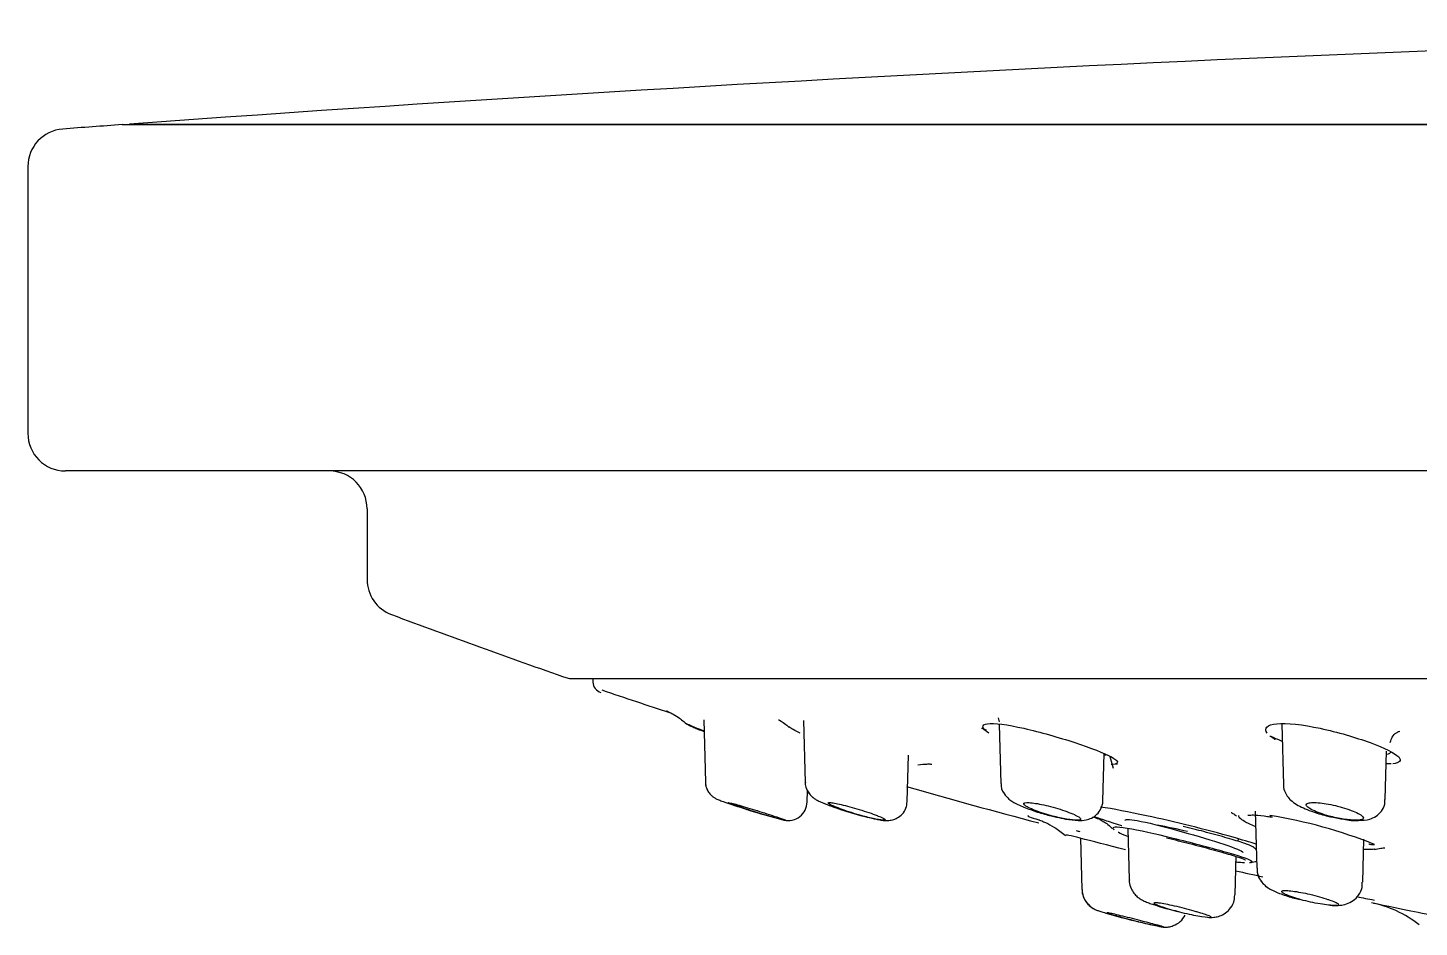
# Model space of a CAD drawing. Header units: millimetres. Extents: x -60 to 7633, y -2614 to 2146.
# Drawn here: x 75.6 to 112.51, y 1802.47 to 1826.32 of the extents above; entities that cross this region are included whole.
import ezdxf

# ---------------------------------------------------------------- set-up
doc = ezdxf.new("R2010")
doc.units = ezdxf.units.MM
doc.layers.get('0').update_dxf_attribs({"color": 250})

msp = doc.modelspace()

# ---------------------------------------------------------------- linework, layer by layer
at = {"linetype": 'Continuous'}
for p, q in [((233.1, 1823.751), (78.1, 1823.751)), ((78.3, 1823.766), (232.9, 1823.766)), ((78.3, 1823.766), (78.3, 1823.751)), ((75.6, 1822.638), (75.6, 1815.566)), ((234.6, 1814.566), (76.6, 1814.566)), ((84.6, 1813.566), (84.6, 1811.694)), ((90, 1809.058), (221.2, 1809.058)), ((90.592, 1809.058), (90.594, 1808.969)), ((101.342, 1808.019), (101.371, 1807.911)), ((93.532, 1807.967), (93.575, 1806.314)), ((96.183, 1807.951), (96.227, 1806.302)), ((101.373, 1807.844), (101.414, 1806.28)), ((108.869, 1807.854), (108.911, 1806.246)), ((98.931, 1805.8), (98.963, 1807.029)), ((104.119, 1805.821), (104.152, 1807.075)), ((104.31, 1806.995), (104.394, 1806.682)), ((111.615, 1805.854), (111.649, 1807.136)), ((111.646, 1807.115), (111.649, 1807.124)), ((93.575, 1806.314), (93.575, 1806.313)), ((96.28, 1805.788), (96.287, 1806.085)), ((96.28, 1805.788), (96.28, 1805.788)), ((98.931, 1805.799), (98.931, 1805.8)), ((108.164, 1805.547), (108.203, 1804.033)), ((104.781, 1805.083), (104.816, 1803.724)), ((103.531, 1804.824), (103.567, 1803.466)), ((107.707, 1804.744), (107.724, 1804.806)), ((111.015, 1803.657), (111.045, 1804.799)), ((107.629, 1803.322), (107.655, 1804.342)), ((103.567, 1803.466), (103.567, 1803.465)), ((107.629, 1803.321), (107.629, 1803.322))]:
    msp.add_line(p, q, dxfattribs=at)
for centre, radius, start, end in [((155.6, 758.4), 1068.167, 91.231677, 94.14995), ((76.6, 1822.638), 1, 94.2454, 180), ((155.6, 758.4), 1068.167, 94.160706, 94.245364), ((76.6, 1815.566), 1, 180, 270), ((83.6, 1813.566), 1, 0, 90), ((85.6, 1811.694), 1, 180, 249.462), ((155.6, 1998.54), 200.528, 249.46198, 250.88509), ((90, 1809.258), 0.2, 250.8851, 270), ((90.894, 1808.977), 0.3, 181.5, 252.0728), ((105.943, 1819.527), 12.812, 246.8465, 247.4223), ((105.943, 1819.527), 12.812, 263.3675, 263.5899), ((101.818, 1806.244), 0.397, 174.8722, 216.4587), ((99.255, 1820.471), 15.568, 250.4517, 252.8207), ((95.778, 1805.791), 0.496, 256.3523, 359.5452), ((99.697, 1813.104), 7.932, 247.2848, 258.0423), ((98.62, 1817.482), 12.528, 251.5563, 256.3366), ((106.325, 1791.985), 13.63, 68.46, 80.6075), ((105.038, 1805.765), 0.943, 225.2363, 229.3644), ((108.722, 1803.999), 0.51, 176.2338, 220.0528), ((108.003, 1810.812), 8.151, 251.6284, 256.9202), ((110.648, 1800.177), 3, 51.6036, 78.4561), ((108.47, 1816.998), 14.785, 253.3716, 259.2845)]:
    msp.add_arc(centre, radius, start, end, dxfattribs=at)
for centre, major_axis, ratio, start_param, end_param in [((108.637, 1805.585), (0.032, 0.197), 0.542696, 2.538659, 3.190397), ((111.285, 1804.852), (0.099, 0.174), 0.937675, 3.105624, 3.917531)]:
    msp.add_ellipse(centre, major_axis=major_axis, ratio=ratio, start_param=start_param, end_param=end_param, dxfattribs=at)
for points in [[(90.825, 1808.76), (91.456, 1808.547), (92.049, 1808.348), (92.623, 1808.157)], [(93.526, 1807.672), (93.284, 1807.764), (93.129, 1807.832), (93.096, 1807.857)], [(96.087, 1807.615), (95.945, 1807.68), (95.844, 1807.737), (95.79, 1807.78)], [(111.65, 1807.053), (111.722, 1807.07), (111.764, 1807.097), (111.774, 1807.132)], [(98.915, 1806.198), (100.076, 1805.864), (101.251, 1805.54), (102.423, 1805.232)], [(102.148, 1805.423), (102.09, 1805.423), (102.189, 1805.383), (102.42, 1805.312)], [(103.851, 1805.395), (103.903, 1805.376), (103.958, 1805.357), (104.016, 1805.338)], [(106.371, 1805.001), (106.101, 1805.065), (105.821, 1805.125), (105.574, 1805.172)], [(103.41, 1805.031), (103.444, 1805.022), (103.479, 1805.012), (103.514, 1805.003)], [(107.635, 1804.202), (107.732, 1804.191), (107.814, 1804.184), (107.881, 1804.18)], [(107.644, 1803.962), (107.885, 1803.909), (108.126, 1803.856), (108.369, 1803.803)], [(108.042, 1804.178), (108.101, 1804.192), (108.152, 1804.204), (108.201, 1804.213)], [(110.863, 1803.278), (111.012, 1803.247), (111.162, 1803.216), (111.315, 1803.185)]]:
    msp.add_open_spline(points, degree=3, dxfattribs=at)
for points, knots in [([(92.548, 1808.203), (92.548, 1808.203), (92.552, 1808.201), (92.584, 1808.188), (92.691, 1808.135), (92.883, 1808.028), (93.014, 1807.913), (93.104, 1807.833)], [0.7848369, 0.7848369, 0.7848369, 0.7848369, 0.8014988, 0.8449432, 0.8804816, 0.9302565, 1, 1, 1, 1]), ([(93.121, 1807.84), (93.125, 1807.837), (93.155, 1807.816), (93.234, 1807.779), (93.386, 1807.714), (93.521, 1807.661), (93.533, 1807.656)], [0, 0, 0, 0, 0.0054218, 0.0477822, 0.1345917, 0.1431668, 0.1431668, 0.1431668, 0.1431668]), ([(95.515, 1807.969), (95.515, 1807.969), (95.522, 1807.966), (95.573, 1807.937), (95.688, 1807.866), (95.768, 1807.793), (95.801, 1807.763)], [0.805813, 0.805813, 0.805813, 0.805813, 0.8349551, 0.8965308, 0.9637739, 1, 1, 1, 1]), ([(101.094, 1807.615), (100.904, 1807.74), (100.887, 1807.836), (101.231, 1807.887), (101.593, 1807.84), (102.461, 1807.643), (102.952, 1807.501), (103.8, 1807.223), (104.16, 1807.086), (104.542, 1806.877), (104.561, 1806.804), (104.375, 1806.783), (104.359, 1806.782), (104.343, 1806.781)], [0, 0, 0, 0, 0.125, 0.125, 0.25, 0.25, 0.375, 0.375, 0.5, 0.5, 0.625, 0.625, 0.6350456, 0.6350456, 0.6350456, 0.6350456]), ([(108.482, 1807.615), (108.385, 1807.74), (108.473, 1807.836), (108.994, 1807.887), (109.424, 1807.84), (110.349, 1807.643), (110.828, 1807.501), (111.589, 1807.223), (111.871, 1807.086), (112.056, 1806.89), (112, 1806.823), (111.81, 1806.795)], [0, 0, 0, 0, 0.125, 0.125, 0.25, 0.25, 0.375, 0.375, 0.5, 0.5, 0.6093252, 0.6093252, 0.6093252, 0.6093252]), ([(111.746, 1807.365), (111.762, 1807.422), (111.791, 1807.525), (111.91, 1807.628), (111.988, 1807.663), (112.002, 1807.666), (112.003, 1807.666), (112.003, 1807.666)], [0, 0, 0, 0, 0.0500587, 0.107982, 0.1574511, 0.2066008, 0.2080113, 0.2080113, 0.2080113, 0.2080113]), ([(108.552, 1807.538), (108.553, 1807.537), (108.573, 1807.525), (108.632, 1807.494), (108.685, 1807.441), (108.687, 1807.438)], [0.8974238, 0.8974238, 0.8974238, 0.8974238, 0.9366943, 0.9977674, 1, 1, 1, 1]), ([(108.883, 1807.395), (108.883, 1807.395), (108.781, 1807.434), (108.666, 1807.482), (108.597, 1807.516), (108.583, 1807.523)], [0.7238877, 0.7238877, 0.7238877, 0.7238877, 0.7242366, 0.8153539, 0.8477193, 0.8477193, 0.8477193, 0.8477193]), ([(104.169, 1807.034), (104.175, 1807.034), (104.181, 1807.035), (104.202, 1807.038), (104.216, 1807.041), (104.228, 1807.044)], [0.37017062, 0.37017062, 0.37017062, 0.37017062, 0.375, 0.375, 0.38868468, 0.38868468, 0.38868468, 0.38868468]), ([(99.215, 1806.774), (99.309, 1806.783), (99.445, 1806.798), (99.561, 1806.794), (99.58, 1806.792), (99.58, 1806.792), (99.58, 1806.792)], [0, 0, 0, 0, 0.0896143, 0.1523234, 0.2147833, 0.2162975, 0.2162975, 0.2162975, 0.2162975]), ([(111.774, 1806.795), (111.761, 1806.795), (111.729, 1806.795), (111.681, 1806.796), (111.651, 1806.798)], [0.03680874, 0.03680874, 0.03680874, 0.03680874, 0.06324252, 0.0950112, 0.0950112, 0.0950112, 0.0950112]), ([(93.581, 1806.314), (93.58, 1806.296), (93.575, 1806.236), (93.611, 1806.132), (93.671, 1806.028), (93.74, 1805.954), (93.802, 1805.908), (93.849, 1805.881), (93.892, 1805.86), (93.948, 1805.836), (94.004, 1805.815), (94.045, 1805.8)], [0, 0, 0, 0, 0.052141, 0.198813, 0.322623, 0.427672, 0.512802, 0.577738, 0.646592, 0.774697, 1, 1, 1, 1]), ([(93.582, 1806.314), (93.581, 1806.282), (93.581, 1806.213), (93.624, 1806.104), (93.687, 1806.007), (93.747, 1805.95), (93.781, 1805.924), (93.79, 1805.918)], [0, 0, 0, 0, 0.0489893, 0.1277802, 0.1946503, 0.2506778, 0.2728006, 0.2728006, 0.2728006, 0.2728006]), ([(96.229, 1806.304), (96.228, 1806.299), (96.22, 1806.247), (96.253, 1806.143), (96.312, 1806.026), (96.389, 1805.939), (96.467, 1805.878), (96.544, 1805.831), (96.599, 1805.804), (96.634, 1805.788)], [0, 0, 0, 0, 0.015095, 0.199826, 0.358086, 0.501238, 0.63797, 0.798506, 1, 1, 1, 1]), ([(108.917, 1806.248), (108.915, 1806.234), (108.906, 1806.168), (108.951, 1806.043), (109.032, 1805.906), (109.154, 1805.788), (109.351, 1805.661), (109.656, 1805.535), (109.999, 1805.429), (110.154, 1805.399), (110.189, 1805.393)], [0, 0, 0, 0, 0.020363, 0.117572, 0.209025, 0.309183, 0.449727, 0.731632, 0.947697, 1, 1, 1, 1]), ([(96.284, 1806.082), (96.29, 1806.07), (96.317, 1806.024), (96.371, 1805.957), (96.447, 1805.891), (96.537, 1805.834), (96.602, 1805.802), (96.648, 1805.781)], [0.1015744, 0.1015744, 0.1015744, 0.1015744, 0.1195615, 0.1732261, 0.2233913, 0.2805538, 0.3822667, 0.3822667, 0.3822667, 0.3822667]), ([(98.054, 1805.344), (98.095, 1805.335), (98.231, 1805.306), (98.349, 1805.288), (98.537, 1805.308), (98.678, 1805.362), (98.808, 1805.464), (98.908, 1805.619), (98.923, 1805.732), (98.93, 1805.797)], [0, 0, 0, 0, 0.104086, 0.386537, 0.498689, 0.606385, 0.731804, 0.868055, 1, 1, 1, 1]), ([(101.499, 1806.008), (101.545, 1805.951), (101.615, 1805.866), (101.781, 1805.757), (102.005, 1805.651), (102.365, 1805.524), (102.686, 1805.43), (102.84, 1805.398), (102.889, 1805.388)], [0, 0, 0, 0, 0.130784, 0.226363, 0.473682, 0.705842, 0.919112, 1, 1, 1, 1]), ([(102.889, 1805.388), (102.979, 1805.367), (103.183, 1805.321), (103.439, 1805.293), (103.643, 1805.297), (103.825, 1805.354), (103.972, 1805.455), (104.078, 1805.607), (104.125, 1805.747), (104.117, 1805.814), (104.115, 1805.822)], [0, 0, 0, 0, 0.14864, 0.387193, 0.557296, 0.659348, 0.762755, 0.873753, 0.986898, 1, 1, 1, 1]), ([(110.901, 1805.299), (111.01, 1805.3), (111.153, 1805.307), (111.373, 1805.402), (111.518, 1805.538), (111.606, 1805.704), (111.605, 1805.808), (111.605, 1805.854)], [0, 0, 0, 0, 0.340472, 0.525048, 0.703996, 0.886531, 1, 1, 1, 1]), ([(95.257, 1805.414), (95.251, 1805.416), (95.245, 1805.418), (95.239, 1805.42), (95.16, 1805.443), (95.075, 1805.469), (94.991, 1805.495), (94.904, 1805.522), (94.814, 1805.55), (94.73, 1805.577), (94.645, 1805.604), (94.562, 1805.631), (94.49, 1805.656), (94.419, 1805.68), (94.356, 1805.701), (94.306, 1805.719), (94.259, 1805.736), (94.224, 1805.75), (94.204, 1805.759), (94.184, 1805.768), (94.179, 1805.772), (94.187, 1805.772), (94.196, 1805.772), (94.218, 1805.768), (94.251, 1805.76), (94.284, 1805.752), (94.33, 1805.74), (94.385, 1805.725), (94.44, 1805.71), (94.506, 1805.691), (94.577, 1805.67), (94.651, 1805.648), (94.733, 1805.624), (94.815, 1805.599), (94.901, 1805.573), (94.99, 1805.545), (95.075, 1805.518), (95.163, 1805.49), (95.249, 1805.463), (95.326, 1805.437), (95.349, 1805.429), (95.372, 1805.422), (95.394, 1805.414)], [0, 0, 0, 0, 0.00631, 0.00631, 0.00631, 0.087366, 0.087366, 0.087366, 0.171581, 0.171581, 0.171581, 0.257165, 0.257165, 0.257165, 0.341488, 0.341488, 0.341488, 0.422431, 0.422431, 0.422431, 0.499593, 0.499593, 0.499593, 0.574356, 0.574356, 0.574356, 0.648973, 0.648973, 0.648973, 0.725579, 0.725579, 0.725579, 0.805522, 0.805522, 0.805522, 0.888893, 0.888893, 0.888893, 0.974307, 0.974307, 0.974307, 1, 1, 1, 1]), ([(94.656, 1805.597), (94.663, 1805.595), (94.669, 1805.593), (94.676, 1805.591), (94.775, 1805.56), (94.878, 1805.528), (94.975, 1805.498), (95.073, 1805.469), (95.168, 1805.44), (95.253, 1805.416), (95.254, 1805.415), (95.256, 1805.415), (95.257, 1805.414)], [0.8352497, 0.8352497, 0.8352497, 0.8352497, 0.8406912, 0.8406912, 0.8406912, 0.9195558, 0.9195558, 0.9195558, 0.9986277, 0.9986277, 0.9986277, 1, 1, 1, 1]), ([(96.713, 1805.759), (96.741, 1805.746), (96.773, 1805.732), (96.809, 1805.718), (96.877, 1805.69), (96.959, 1805.66), (97.047, 1805.629), (97.135, 1805.599), (97.232, 1805.567), (97.331, 1805.536), (97.43, 1805.505), (97.534, 1805.475), (97.633, 1805.448), (97.675, 1805.436), (97.717, 1805.425), (97.758, 1805.414)], [0.6891599, 0.6891599, 0.6891599, 0.6891599, 0.7298659, 0.7298659, 0.7298659, 0.808328, 0.808328, 0.808328, 0.886722, 0.886722, 0.886722, 0.9660284, 0.9660284, 0.9660284, 1, 1, 1, 1]), ([(97.758, 1805.414), (97.74, 1805.419), (97.723, 1805.424), (97.705, 1805.429), (97.621, 1805.453), (97.533, 1805.479), (97.45, 1805.506), (97.364, 1805.533), (97.279, 1805.561), (97.204, 1805.588), (97.127, 1805.615), (97.058, 1805.642), (97.001, 1805.665), (96.946, 1805.688), (96.902, 1805.709), (96.873, 1805.726), (96.846, 1805.742), (96.833, 1805.754), (96.835, 1805.762), (96.837, 1805.77), (96.853, 1805.773), (96.882, 1805.772), (96.91, 1805.771), (96.951, 1805.766), (97.002, 1805.757), (97.052, 1805.748), (97.114, 1805.735), (97.181, 1805.719), (97.25, 1805.703), (97.327, 1805.683), (97.406, 1805.662), (97.488, 1805.639), (97.574, 1805.614), (97.658, 1805.589), (97.745, 1805.562), (97.832, 1805.534), (97.911, 1805.507), (97.991, 1805.48), (98.067, 1805.452), (98.13, 1805.427), (98.141, 1805.423), (98.152, 1805.419), (98.162, 1805.414)], [0, 0, 0, 0, 0.016711, 0.016711, 0.016711, 0.098235, 0.098235, 0.098235, 0.182763, 0.182763, 0.182763, 0.268338, 0.268338, 0.268338, 0.352314, 0.352314, 0.352314, 0.432743, 0.432743, 0.432743, 0.509484, 0.509484, 0.509484, 0.584096, 0.584096, 0.584096, 0.658866, 0.658866, 0.658866, 0.735859, 0.735859, 0.735859, 0.816279, 0.816279, 0.816279, 0.900031, 0.900031, 0.900031, 0.985545, 0.985545, 0.985545, 1, 1, 1, 1]), ([(102.786, 1805.414), (102.709, 1805.435), (102.632, 1805.458), (102.559, 1805.481), (102.476, 1805.508), (102.396, 1805.535), (102.326, 1805.563), (102.255, 1805.59), (102.192, 1805.618), (102.143, 1805.643), (102.095, 1805.667), (102.059, 1805.69), (102.039, 1805.71), (102.02, 1805.728), (102.016, 1805.743), (102.027, 1805.754), (102.038, 1805.764), (102.063, 1805.77), (102.101, 1805.772), (102.137, 1805.773), (102.186, 1805.771), (102.244, 1805.764), (102.302, 1805.757), (102.369, 1805.747), (102.441, 1805.733), (102.514, 1805.719), (102.593, 1805.701), (102.673, 1805.681), (102.756, 1805.66), (102.842, 1805.637), (102.923, 1805.612), (103.008, 1805.587), (103.091, 1805.559), (103.166, 1805.533), (103.242, 1805.505), (103.311, 1805.477), (103.367, 1805.451), (103.395, 1805.438), (103.419, 1805.426), (103.44, 1805.414)], [0, 0, 0, 0, 0.072938, 0.072938, 0.072938, 0.156677, 0.156677, 0.156677, 0.242188, 0.242188, 0.242188, 0.326908, 0.326908, 0.326908, 0.408519, 0.408519, 0.408519, 0.486276, 0.486276, 0.486276, 0.561296, 0.561296, 0.561296, 0.635759, 0.635759, 0.635759, 0.711877, 0.711877, 0.711877, 0.791173, 0.791173, 0.791173, 0.873988, 0.873988, 0.873988, 0.95919, 0.95919, 0.95919, 1, 1, 1, 1]), ([(108.206, 1804.663), (108.016, 1804.723), (107.805, 1804.786), (106.863, 1805.054), (106.019, 1805.263), (104.813, 1805.523), (104.391, 1805.603), (104.057, 1805.654)], [0.3356916, 0.3356916, 0.3356916, 0.3356916, 0.375, 0.375, 0.5, 0.5, 0.5785615, 0.5785615, 0.5785615, 0.5785615]), ([(107.528, 1805.508), (107.528, 1805.508), (107.538, 1805.503), (107.592, 1805.473), (107.649, 1805.435), (107.669, 1805.421)], [0.92512802, 0.92512802, 0.92512802, 0.92512802, 0.94621766, 0.98428507, 1, 1, 1, 1]), ([(108.161, 1805.138), (108.047, 1805.184), (107.952, 1805.229), (107.823, 1805.303), (107.782, 1805.334), (107.731, 1805.388), (107.722, 1805.413), (107.73, 1805.433)], [0.5926981, 0.5926981, 0.5926981, 0.5926981, 0.75, 0.75, 0.875, 0.875, 1, 1, 1, 1]), ([(107.971, 1805.433), (107.971, 1805.433), (107.976, 1805.434), (108.019, 1805.443), (108.176, 1805.444), (108.399, 1805.422), (108.565, 1805.393), (108.609, 1805.385)], [0.2208995, 0.2208995, 0.2208995, 0.2208995, 0.2510561, 0.3939108, 0.6075462, 0.9102738, 1, 1, 1, 1]), ([(110.123, 1805.414), (110.123, 1805.414), (110.123, 1805.414), (110.123, 1805.414), (110.04, 1805.437), (109.959, 1805.463), (109.886, 1805.489), (109.811, 1805.515), (109.743, 1805.543), (109.688, 1805.57), (109.631, 1805.598), (109.586, 1805.625), (109.557, 1805.65), (109.528, 1805.674), (109.513, 1805.696), (109.516, 1805.715), (109.518, 1805.733), (109.535, 1805.747), (109.567, 1805.757), (109.597, 1805.766), (109.641, 1805.771), (109.696, 1805.772), (109.749, 1805.773), (109.813, 1805.769), (109.882, 1805.762), (109.952, 1805.755), (110.028, 1805.743), (110.106, 1805.729), (110.186, 1805.714), (110.27, 1805.696), (110.35, 1805.675), (110.434, 1805.654), (110.517, 1805.63), (110.592, 1805.605), (110.671, 1805.579), (110.744, 1805.552), (110.806, 1805.525), (110.869, 1805.497), (110.922, 1805.469), (110.961, 1805.443), (110.975, 1805.433), (110.988, 1805.424), (110.998, 1805.414)], [0, 0, 0, 0, 0.000031, 0.000031, 0.000031, 0.080794, 0.080794, 0.080794, 0.1648, 0.1648, 0.1648, 0.250361, 0.250361, 0.250361, 0.334874, 0.334874, 0.334874, 0.416123, 0.416123, 0.416123, 0.49355, 0.49355, 0.49355, 0.568422, 0.568422, 0.568422, 0.642961, 0.642961, 0.642961, 0.719339, 0.719339, 0.719339, 0.798987, 0.798987, 0.798987, 0.88211, 0.88211, 0.88211, 0.967438, 0.967438, 0.967438, 1, 1, 1, 1]), ([(95.394, 1805.414), (95.498, 1805.38), (95.582, 1805.352), (95.689, 1805.313), (95.711, 1805.303), (95.683, 1805.303), (95.634, 1805.313), (95.479, 1805.351), (95.375, 1805.38), (95.257, 1805.414)], [0, 0, 0, 0, 0.25, 0.25, 0.5, 0.5, 0.75, 0.75, 1, 1, 1, 1]), ([(98.323, 1805.303), (98.32, 1805.303), (98.318, 1805.303), (98.274, 1805.303), (98.199, 1805.313), (98.004, 1805.351), (97.884, 1805.38), (97.758, 1805.414)], [0.4837425, 0.4837425, 0.4837425, 0.4837425, 0.5, 0.5, 0.75, 0.75, 1, 1, 1, 1]), ([(98.162, 1805.414), (98.248, 1805.38), (98.308, 1805.352), (98.346, 1805.325), (98.352, 1805.319), (98.352, 1805.314)], [0, 0, 0, 0, 0.25, 0.25, 0.3489151, 0.3489151, 0.3489151, 0.3489151]), ([(102.433, 1805.311), (102.433, 1805.311), (102.44, 1805.309), (102.487, 1805.291), (102.624, 1805.232), (102.864, 1805.11), (103.024, 1804.984), (103.127, 1804.902)], [0.7898462, 0.7898462, 0.7898462, 0.7898462, 0.8132792, 0.8492203, 0.8806349, 0.93489, 1, 1, 1, 1]), ([(103.44, 1805.414), (103.504, 1805.38), (103.538, 1805.352), (103.539, 1805.313), (103.504, 1805.303), (103.37, 1805.303), (103.273, 1805.313), (103.046, 1805.351), (102.916, 1805.38), (102.786, 1805.414)], [0, 0, 0, 0, 0.25, 0.25, 0.5, 0.5, 0.75, 0.75, 1, 1, 1, 1]), ([(103.917, 1805.394), (103.917, 1805.394), (103.918, 1805.393), (103.947, 1805.381), (104.084, 1805.303), (104.255, 1805.2), (104.349, 1805.106), (104.367, 1805.088)], [0.8227481, 0.8227481, 0.8227481, 0.8227481, 0.8283503, 0.8748016, 0.9198839, 0.9867517, 1, 1, 1, 1]), ([(104.626, 1805.153), (104.617, 1805.156), (104.446, 1805.208), (104.176, 1805.295), (104.007, 1805.357), (103.961, 1805.375)], [0.5429906, 0.5429906, 0.5429906, 0.5429906, 0.549912, 0.6664341, 0.7633859, 0.7633859, 0.7633859, 0.7633859]), ([(105.988, 1804.821), (105.513, 1804.938), (105.066, 1805.039), (104.47, 1805.137), (104.335, 1805.128), (104.407, 1805.063), (104.409, 1805.061), (104.412, 1805.059)], [0, 0, 0, 0, 0.125, 0.125, 0.25, 0.25, 0.2541906, 0.2541906, 0.2541906, 0.2541906]), ([(104.707, 1805.295), (104.698, 1805.334), (104.813, 1805.334), (105.294, 1805.246), (105.675, 1805.15), (106.078, 1805.039)], [0.7678436, 0.7678436, 0.7678436, 0.7678436, 0.875, 0.875, 1, 1, 1, 1]), ([(108.191, 1804.52), (108.183, 1804.531), (108.16, 1804.556), (108.118, 1804.589), (108.03, 1804.637), (107.828, 1804.711), (107.389, 1804.843), (106.821, 1804.997), (106.453, 1805.09), (106.25, 1805.141)], [0.6539581, 0.6539581, 0.6539581, 0.6539581, 0.6613023, 0.673976, 0.6975757, 0.7706633, 0.8523127, 0.9302768, 1, 1, 1, 1]), ([(110.998, 1805.414), (111.037, 1805.38), (111.044, 1805.352), (110.99, 1805.313), (110.928, 1805.303), (110.749, 1805.303), (110.634, 1805.313), (110.384, 1805.351), (110.25, 1805.38), (110.123, 1805.414)], [0, 0, 0, 0, 0.25, 0.25, 0.5, 0.5, 0.75, 0.75, 1, 1, 1, 1]), ([(110.189, 1805.393), (110.308, 1805.367), (110.538, 1805.322), (110.786, 1805.285), (110.894, 1805.298), (110.901, 1805.299)], [0, 0, 0, 0, 0.423695, 0.965522, 1, 1, 1, 1]), ([(104.722, 1804.516), (104.254, 1804.637), (103.818, 1804.752), (103.255, 1804.894), (103.116, 1804.922), (103.142, 1804.901)], [0, 0, 0, 0, 0.125, 0.125, 0.2387185, 0.2387185, 0.2387185, 0.2387185]), ([(104.528, 1804.987), (104.53, 1804.986), (104.586, 1804.951), (104.673, 1804.916), (104.772, 1804.879)], [0, 0, 0, 0, 0.00232136, 0.06183012, 0.06183012, 0.06183012, 0.06183012]), ([(105.813, 1804.837), (105.926, 1804.81), (106.21, 1804.74), (106.742, 1804.604), (107.293, 1804.454), (107.69, 1804.334), (107.867, 1804.271), (107.903, 1804.249), (107.902, 1804.25)], [0, 0, 0, 0, 0.0971445, 0.2856842, 0.4762544, 0.6646372, 0.8110535, 0.8752995, 0.8752995, 0.8752995, 0.8752995]), ([(108.049, 1804.186), (108.079, 1804.192), (108.082, 1804.205), (107.985, 1804.271), (107.715, 1804.36), (106.953, 1804.576), (106.464, 1804.704), (105.988, 1804.821)], [0.7030128, 0.7030128, 0.7030128, 0.7030128, 0.75, 0.75, 0.875, 0.875, 1, 1, 1, 1]), ([(106.078, 1805.039), (106.482, 1804.928), (106.887, 1804.809), (107.538, 1804.6), (107.764, 1804.515), (107.834, 1804.459), (107.839, 1804.452), (107.837, 1804.446)], [0, 0, 0, 0, 0.125, 0.125, 0.25, 0.25, 0.2753212, 0.2753212, 0.2753212, 0.2753212]), ([(111.18, 1804.68), (111.187, 1804.677), (111.211, 1804.666), (111.217, 1804.66), (111.215, 1804.661)], [0, 0, 0, 0, 0.0860134, 0.3567431, 0.3567431, 0.3567431, 0.3567431]), ([(111.343, 1804.536), (111.337, 1804.535), (111.331, 1804.534), (111.285, 1804.526), (111.232, 1804.523), (111.132, 1804.523), (111.092, 1804.524), (111.048, 1804.526)], [0.3542852, 0.3542852, 0.3542852, 0.3542852, 0.375, 0.375, 0.5, 0.5, 0.5715764, 0.5715764, 0.5715764, 0.5715764]), ([(111.328, 1804.529), (111.357, 1804.536), (111.455, 1804.562), (111.564, 1804.568), (111.602, 1804.57), (111.604, 1804.57), (111.604, 1804.57)], [0, 0, 0, 0, 0.01472271, 0.05752784, 0.09600835, 0.09960564, 0.09960564, 0.09960564, 0.09960564]), ([(108.008, 1804.178), (108.028, 1804.18), (108.058, 1804.186), (108.098, 1804.2), (108.11, 1804.206)], [0.56939157, 0.56939157, 0.56939157, 0.56939157, 0.58965129, 0.59765309, 0.59765309, 0.59765309, 0.59765309]), ([(108.213, 1804.031), (108.212, 1803.99), (108.211, 1803.899), (108.27, 1803.755), (108.361, 1803.626), (108.461, 1803.538), (108.521, 1803.499), (108.549, 1803.482)], [0, 0, 0, 0, 0.0668698, 0.1747453, 0.2712539, 0.363711, 0.4412259, 0.4412259, 0.4412259, 0.4412259]), ([(104.825, 1803.724), (104.822, 1803.704), (104.814, 1803.63), (104.861, 1803.499), (104.938, 1803.367), (105.029, 1803.274), (105.116, 1803.212), (105.208, 1803.163), (105.306, 1803.121), (105.389, 1803.092), (105.434, 1803.076)], [0, 0, 0, 0, 0.047406, 0.206008, 0.338952, 0.453769, 0.555296, 0.659588, 0.841134, 1, 1, 1, 1]), ([(108.332, 1803.671), (108.385, 1803.613), (108.463, 1803.532), (108.62, 1803.439), (108.814, 1803.356), (109.085, 1803.265), (109.267, 1803.22), (109.332, 1803.204)], [0, 0, 0, 0, 0.176531, 0.295107, 0.552213, 0.862351, 1, 1, 1, 1]), ([(110.149, 1803.052), (110.17, 1803.049), (110.265, 1803.037), (110.39, 1803.039), (110.586, 1803.073), (110.767, 1803.164), (110.916, 1803.315), (111.005, 1803.495), (111.005, 1803.608), (111.004, 1803.657)], [0, 0, 0, 0, 0.050051, 0.265875, 0.419906, 0.573206, 0.730966, 0.899046, 1, 1, 1, 1]), ([(103.575, 1803.467), (103.573, 1803.445), (103.566, 1803.371), (103.612, 1803.243), (103.687, 1803.115), (103.774, 1803.025), (103.855, 1802.968), (103.918, 1802.936), (103.961, 1802.918), (104.014, 1802.898), (104.092, 1802.873), (104.183, 1802.847), (104.239, 1802.831)], [0, 0, 0, 0, 0.047375, 0.186745, 0.303244, 0.401986, 0.483075, 0.542461, 0.588157, 0.650358, 0.817391, 1, 1, 1, 1]), ([(103.576, 1803.466), (103.575, 1803.43), (103.572, 1803.347), (103.625, 1803.214), (103.704, 1803.094), (103.789, 1803.013), (103.847, 1802.975), (103.87, 1802.962)], [0, 0, 0, 0, 0.0427766, 0.1181183, 0.1815873, 0.234842, 0.27514, 0.27514, 0.27514, 0.27514]), ([(106.893, 1802.731), (106.95, 1802.725), (107.029, 1802.72), (107.196, 1802.749), (107.348, 1802.814), (107.496, 1802.939), (107.606, 1803.121), (107.617, 1803.25), (107.621, 1803.321)], [0, 0, 0, 0, 0.213116, 0.331771, 0.475594, 0.645189, 0.832901, 1, 1, 1, 1]), ([(109.378, 1803.195), (109.351, 1803.202), (109.325, 1803.209), (109.3, 1803.217), (109.221, 1803.24), (109.147, 1803.265), (109.085, 1803.287), (109.023, 1803.31), (108.971, 1803.333), (108.933, 1803.352), (108.896, 1803.371), (108.873, 1803.389), (108.865, 1803.402), (108.858, 1803.416), (108.865, 1803.426), (108.887, 1803.432), (108.908, 1803.438), (108.943, 1803.44), (108.989, 1803.439), (109.035, 1803.438), (109.092, 1803.432), (109.157, 1803.424), (109.222, 1803.416), (109.296, 1803.404), (109.372, 1803.389), (109.451, 1803.375), (109.534, 1803.357), (109.616, 1803.338), (109.701, 1803.318), (109.787, 1803.296), (109.866, 1803.274), (109.949, 1803.251), (110.027, 1803.227), (110.094, 1803.204), (110.103, 1803.201), (110.112, 1803.198), (110.121, 1803.195)], [0, 0, 0, 0, 0.031673, 0.031673, 0.031673, 0.131289, 0.131289, 0.131289, 0.231599, 0.231599, 0.231599, 0.330272, 0.330272, 0.330272, 0.425717, 0.425717, 0.425717, 0.517929, 0.517929, 0.517929, 0.608356, 0.608356, 0.608356, 0.699081, 0.699081, 0.699081, 0.791967, 0.791967, 0.791967, 0.888021, 0.888021, 0.888021, 0.986994, 0.986994, 0.986994, 1, 1, 1, 1]), ([(105.223, 1802.611), (105.183, 1802.622), (105.142, 1802.633), (105.101, 1802.644), (105.015, 1802.666), (104.925, 1802.689), (104.84, 1802.711), (104.754, 1802.732), (104.669, 1802.753), (104.593, 1802.771), (104.519, 1802.789), (104.451, 1802.805), (104.395, 1802.818), (104.342, 1802.83), (104.298, 1802.839), (104.27, 1802.844), (104.242, 1802.849), (104.227, 1802.851), (104.226, 1802.848), (104.226, 1802.848), (104.226, 1802.848), (104.226, 1802.848)], [0, 0, 0, 0, 0.0469417, 0.0469417, 0.0469417, 0.145314, 0.145314, 0.145314, 0.2440982, 0.2440982, 0.2440982, 0.3412061, 0.3412061, 0.3412061, 0.4353222, 0.4353222, 0.4353222, 0.5265816, 0.5265816, 0.5265816, 0.5287768, 0.5287768, 0.5287768, 0.5287768]), ([(104.264, 1802.832), (104.289, 1802.824), (104.328, 1802.812), (104.377, 1802.797), (104.427, 1802.783), (104.488, 1802.765), (104.557, 1802.746), (104.627, 1802.727), (104.706, 1802.706), (104.787, 1802.684), (104.871, 1802.662), (104.96, 1802.639), (105.046, 1802.617), (105.053, 1802.615), (105.06, 1802.614), (105.067, 1802.612)], [0.6163844, 0.6163844, 0.6163844, 0.6163844, 0.7066418, 0.7066418, 0.7066418, 0.7990026, 0.7990026, 0.7990026, 0.8942827, 0.8942827, 0.8942827, 0.9921222, 0.9921222, 0.9921222, 1, 1, 1, 1]), ([(106.613, 1802.873), (106.609, 1802.874), (106.604, 1802.876), (106.599, 1802.877), (106.523, 1802.9), (106.438, 1802.923), (106.353, 1802.946), (106.266, 1802.969), (106.176, 1802.991), (106.089, 1803.011), (106.003, 1803.032), (105.919, 1803.05), (105.843, 1803.066), (105.769, 1803.08), (105.702, 1803.093), (105.647, 1803.101), (105.594, 1803.109), (105.551, 1803.113), (105.522, 1803.114), (105.494, 1803.115), (105.479, 1803.112), (105.477, 1803.106), (105.475, 1803.1), (105.487, 1803.09), (105.512, 1803.078), (105.536, 1803.065), (105.574, 1803.049), (105.623, 1803.032), (105.672, 1803.014), (105.734, 1802.993), (105.803, 1802.972), (105.874, 1802.95), (105.954, 1802.927), (106.037, 1802.905), (106.076, 1802.894), (106.115, 1802.884), (106.155, 1802.873)], [0, 0, 0, 0, 0.006379, 0.006379, 0.006379, 0.104524, 0.104524, 0.104524, 0.203948, 0.203948, 0.203948, 0.302455, 0.302455, 0.302455, 0.39822, 0.39822, 0.39822, 0.490756, 0.490756, 0.490756, 0.581081, 0.581081, 0.581081, 0.671085, 0.671085, 0.671085, 0.762676, 0.762676, 0.762676, 0.857104, 0.857104, 0.857104, 0.954508, 0.954508, 0.954508, 1, 1, 1, 1]), ([(106.155, 1802.873), (106.24, 1802.851), (106.324, 1802.831), (106.49, 1802.795), (106.57, 1802.779), (106.787, 1802.741), (106.9, 1802.727), (106.959, 1802.727), (106.963, 1802.727), (106.966, 1802.727)], [0, 0, 0, 0, 0.125, 0.125, 0.25, 0.25, 0.5, 0.5, 0.5205603, 0.5205603, 0.5205603, 0.5205603]), ([(106.991, 1802.735), (106.991, 1802.742), (106.974, 1802.752), (106.877, 1802.792), (106.761, 1802.829), (106.613, 1802.873)], [0.6160152, 0.6160152, 0.6160152, 0.6160152, 0.75, 0.75, 1, 1, 1, 1]), ([(110.121, 1803.195), (110.185, 1803.172), (110.238, 1803.151), (110.323, 1803.114), (110.352, 1803.098), (110.396, 1803.057), (110.365, 1803.043), (110.189, 1803.043), (110.048, 1803.057), (109.719, 1803.111), (109.54, 1803.149), (109.378, 1803.195)], [0, 0, 0, 0, 0.125, 0.125, 0.25, 0.25, 0.5, 0.5, 0.75, 0.75, 1, 1, 1, 1]), ([(111.298, 1803.106), (111.298, 1803.106), (111.667, 1803.031), (112.544, 1802.851), (112.832, 1802.792), (113.145, 1802.728)], [0, 0, 0, 0, 0.125, 0.125, 0.1742419, 0.1742419, 0.1742419, 0.1742419]), ([(105.067, 1802.612), (105.152, 1802.59), (105.232, 1802.571), (105.385, 1802.536), (105.456, 1802.52), (105.638, 1802.483), (105.718, 1802.469), (105.755, 1802.469), (105.712, 1802.482), (105.524, 1802.533), (105.383, 1802.569), (105.223, 1802.611)], [0, 0, 0, 0, 0.125, 0.125, 0.25, 0.25, 0.5, 0.5, 0.75, 0.75, 1, 1, 1, 1]), ([(105.721, 1802.47), (105.735, 1802.469), (105.771, 1802.466), (105.871, 1802.471), (106.017, 1802.509), (106.183, 1802.608), (106.27, 1802.721), (106.305, 1802.783)], [0, 0, 0, 0, 0.0519981, 0.1583705, 0.2926437, 0.509282, 0.7165741, 0.7165741, 0.7165741, 0.7165741])]:
    msp.add_open_spline(points, degree=3, knots=knots, dxfattribs=at)

doc.saveas('drawing.dxf')
